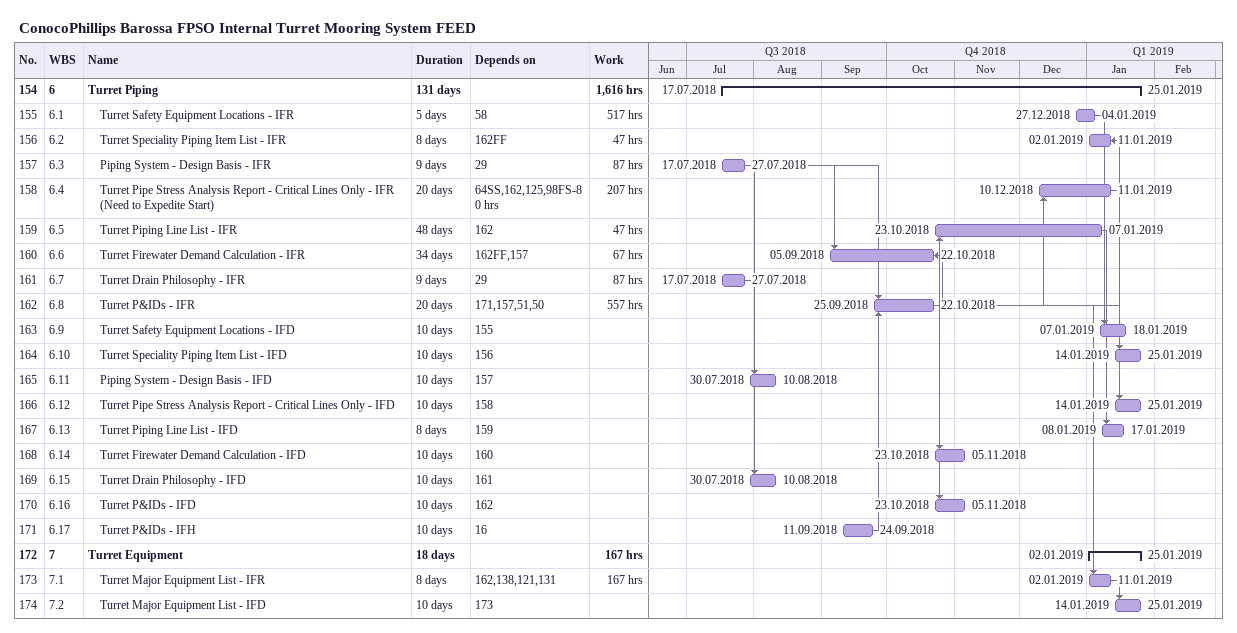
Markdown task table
ConocoPhillips Barossa FPSO Internal Turret Mooring System FEED

| ID | WBS | Task | Duration | Start | Finish | Predecessors | Work (h) |
|---|---|---|---|---|---|---|---|
| 154 | 6 | **Turret Piping** | 131d | 2018-07-17 | 2019-01-25 |  | 1616 |
| 155 | 6.1 | Turret Safety Equipment Locations - IFR | 5d | 2018-12-27 | 2019-01-04 | 58 | 517 |
| 156 | 6.2 | Turret Speciality Piping Item List - IFR | 8d | 2019-01-02 | 2019-01-11 | 162FF | 47 |
| 157 | 6.3 | Piping System - Design Basis - IFR | 9d | 2018-07-17 | 2018-07-27 | 29 | 87 |
| 158 | 6.4 | Turret Pipe Stress Analysis Report - Critical Lines Only - IFR (Need to Expedite Start) | 20d | 2018-12-10 | 2019-01-11 | 64SS, 162, 125, 98FS-80h | 207 |
| 159 | 6.5 | Turret Piping Line List - IFR | 48d | 2018-10-23 | 2019-01-07 | 162 | 47 |
| 160 | 6.6 | Turret Firewater Demand Calculation - IFR | 34d | 2018-09-05 | 2018-10-22 | 162FF, 157 | 67 |
| 161 | 6.7 | Turret Drain Philosophy - IFR | 9d | 2018-07-17 | 2018-07-27 | 29 | 87 |
| 162 | 6.8 | Turret P&IDs - IFR | 20d | 2018-09-25 | 2018-10-22 | 171, 157, 51, 50 | 557 |
| 163 | 6.9 | Turret Safety Equipment Locations - IFD | 10d | 2019-01-07 | 2019-01-18 | 155 |  |
| 164 | 6.10 | Turret Speciality Piping Item List - IFD | 10d | 2019-01-14 | 2019-01-25 | 156 |  |
| 165 | 6.11 | Piping System - Design Basis - IFD | 10d | 2018-07-30 | 2018-08-10 | 157 |  |
| 166 | 6.12 | Turret Pipe Stress Analysis Report - Critical Lines Only - IFD | 10d | 2019-01-14 | 2019-01-25 | 158 |  |
| 167 | 6.13 | Turret Piping Line List - IFD | 8d | 2019-01-08 | 2019-01-17 | 159 |  |
| 168 | 6.14 | Turret Firewater Demand Calculation - IFD | 10d | 2018-10-23 | 2018-11-05 | 160 |  |
| 169 | 6.15 | Turret Drain Philosophy - IFD | 10d | 2018-07-30 | 2018-08-10 | 161 |  |
| 170 | 6.16 | Turret P&IDs - IFD | 10d | 2018-10-23 | 2018-11-05 | 162 |  |
| 171 | 6.17 | Turret P&IDs - IFH | 10d | 2018-09-11 | 2018-09-24 | 16 |  |
| 172 | 7 | **Turret Equipment** | 18d | 2019-01-02 | 2019-01-25 |  | 167 |
| 173 | 7.1 | Turret Major Equipment List - IFR | 8d | 2019-01-02 | 2019-01-11 | 162, 138, 121, 131 | 167 |
| 174 | 7.2 | Turret Major Equipment List - IFD | 10d | 2019-01-14 | 2019-01-25 | 173 |  |
